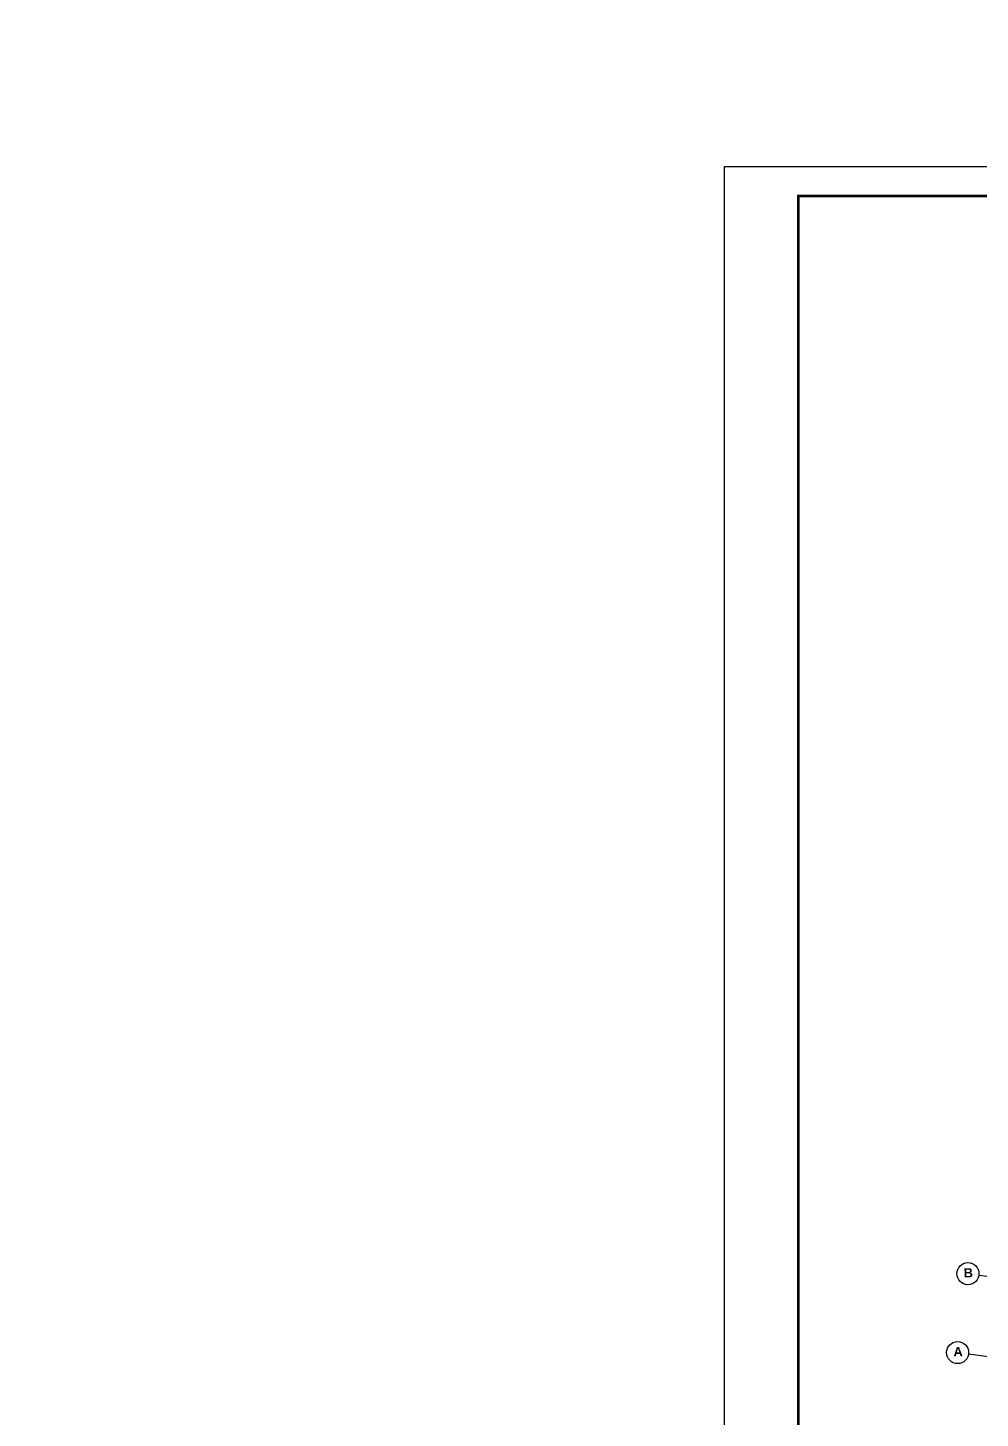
# Model space of a CAD drawing. Extents: x 23317406 to 24383751, y 42324270 to 43451021.
# Drawn here: x 23850579 to 23915256, y 42944701 to 43039150 of the extents above; entities that cross this region are included whole.
import ezdxf

# ---------------------------------------------------------------- set-up
doc = ezdxf.new("R2010")
doc.units = 0
doc.header["$MEASUREMENT"] = 0
doc.layers.get('0').update_dxf_attribs({"linetype": 'CONTINUOUS'})
doc.layers.add('FRAME', color=7, linetype='CONTINUOUS')
doc.layers.add('墙', color=7, linetype='CONTINUOUS')
doc.styles.add('T-SG-01$0$Arial', font='ARIALBD.TTF')

msp = doc.modelspace()

# ---------------------------------------------------------------- linework, layer by layer
for p, q in [((23915163.59217, 42954420.21931), (23918138.47806, 42954032.85137)), ((23914466.32987, 42949065.4247), (23917441.21576, 42948678.05676))]:
    msp.add_line(p, q)
at = {"color": 2}
for centre in [(23914419.8707, 42954517.0613), (23913722.60841, 42949162.26669)]:
    msp.add_circle(centre, 750, dxfattribs=at)
at = {"layer": 'FRAME'}
msp.add_lwpolyline([(23897901.89778, 42861519.9814), (23897901.89778, 43029719.9814), (24135701.89778, 43029719.9814), (24135701.89778, 42861519.9814)], close=True, dxfattribs=at)
at = {"layer": 'FRAME', "const_width": 180}
msp.add_lwpolyline([(23902901.89778, 42863519.9814), (23902901.89778, 43027719.9814), (24133701.89778, 43027719.9814), (24133701.89778, 42863519.9814)], close=True, dxfattribs=at)
at = {"layer": '墙', "ltscale": 5000}
for start, end in [(67.1172342395, 67.1172342395), (66.2587266313, 66.2587266313), (64.4772342395, 64.4772342395), (64.9387266313, 64.9387266313)]:
    msp.add_arc((23850578.58196, 42857442.58139), 533172.67138, start, end, dxfattribs=at)
at = {"layer": '墙'}
for centre, start, end in [((23850634.74669, 42857737.27781), 79.4743453394, 79.4743453394), ((23850639.30178, 42857736.37231), 78.1227654233, 78.1227654233), ((23850644.55659, 42857735.23786), 77.5606287088, 77.5606287088), ((23850649.0789, 42857734.18074), 76.2090487927, 76.2090487927)]:
    msp.add_arc(centre, 530172.67138, start, end, dxfattribs=at)

# ---------------------------------------------------------------- texts
at = {"color": 3, "style": 'T-SG-01$0$Arial'}
for s, p in [('B', (23914142.20867, 42954257.19529)), ('A', (23913444.94637, 42948902.40068))]:
    msp.add_text(s, height=625, rotation=1.2124076045, dxfattribs=at).set_placement(p)

doc.saveas('drawing.dxf')
